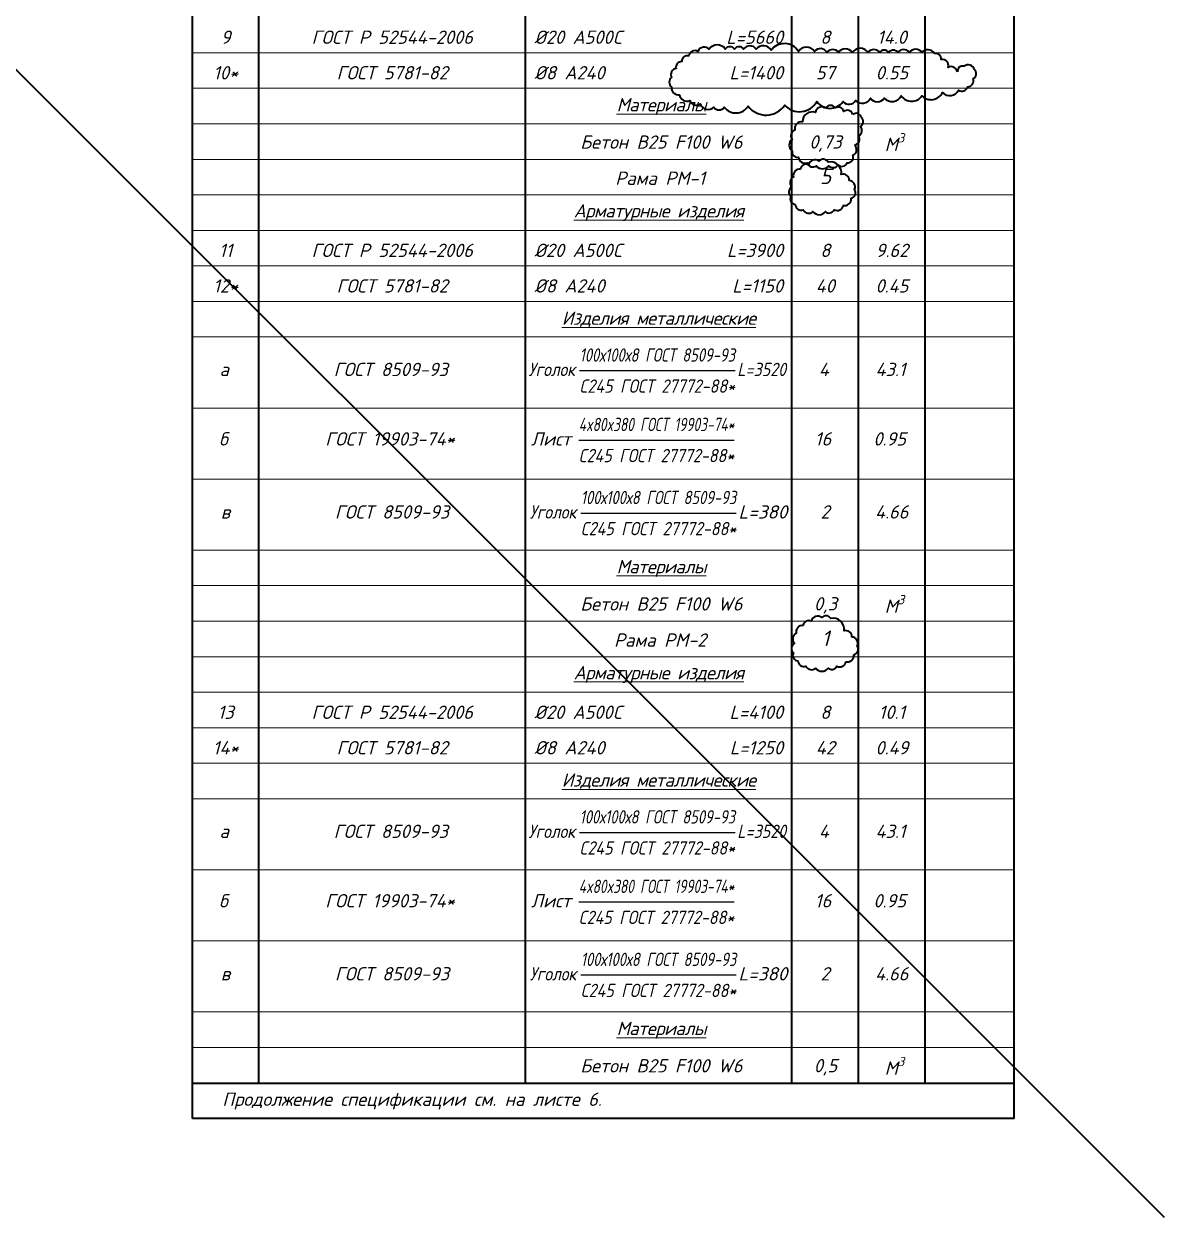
# Model space of a CAD drawing. Header units: millimetres. Extents: x -1807136 to 121189, y 23614 to 410608.
# Drawn here: x 95517 to 121189, y 71393 to 98263 of the extents above; entities that cross this region are included whole.
import ezdxf
from ezdxf.enums import TextEntityAlignment as Align

# ---------------------------------------------------------------- set-up
doc = ezdxf.new("R2010")
doc.units = ezdxf.units.MM
doc.layers.get('0').update_dxf_attribs({"lineweight": 5})
doc.layers.add('#Текст', color=7, linetype='Continuous')
doc.layers.add('k_ Рамка', color=252, linetype='Continuous', lineweight=40)
doc.layers.add('Штриховка', color=7, linetype='Continuous', lineweight=25)
doc.layers.add('NoPrint', color=18, linetype='Continuous', plot=False)
doc.styles.add('STEP PR', font='isocpeui.ttf')

# ---------------------------------------------------------------- blocks, each defined once
blk = doc.blocks.new('vcBlockST6-1-1')
at = {"color": 0, "linetype": 'ByBlock', "lineweight": -2, "style": 'STEP PR', "flags": 1}
for tag in ['CLASS', 'GOST', 'FILE', 'IDD']:
    blk.add_attdef(tag, text='', height=300, dxfattribs=at).set_placement((0, 0), align=Align.RIGHT)
at = {"color": 0, "linetype": 'ByBlock', "lineweight": -2, "style": 'STEP PR'}
for tag, p, p2 in [('ПОЗИЦИЯ', (0.75, -6), (14.25, -6)), ('ПРИМЕЧАНИЕ', (165.75, -6), (184.25, -6)), ('ОБОЗНАЧЕНИЕ', (15.75, -6), (74.25, -6)), ('КОЛИЧЕСТВО', (135.75, -6), (149.25, -6)), ('МАССА', (150.75, -6), (164.25, -6))]:
    blk.add_attdef(tag, text='', height=300, dxfattribs=at).set_placement(p, p2, align=Align.FIT)
blk.add_attdef('ДЛИНА', text='', height=300, dxfattribs=at).set_placement((133, -6), align=Align.RIGHT)
blk.add_attdef('НАИМЕНОВАНИЕ', (77, -6), '', height=300, dxfattribs=at)
blk = doc.blocks.new('vcBlockST6-2-1')
at = {"color": 0, "linetype": 'ByBlock', "lineweight": -2}
blk.add_line((87.5, -8), (122.5, -8), dxfattribs=at)
at = {"color": 0, "linetype": 'ByBlock', "lineweight": -2, "style": 'STEP PR', "flags": 1}
for tag in ['CLASS', 'GOST', 'FILE', 'IDD']:
    blk.add_attdef(tag, text='', height=300, dxfattribs=at).set_placement((0, 0), align=Align.RIGHT)
at = {"color": 0, "linetype": 'ByBlock', "lineweight": -2, "style": 'STEP PR'}
for tag, p, p2 in [('НАИМЕНОВАНИЕ', (87.5, -6), (122.5, -6)), ('ПОЗИЦИЯ', (0.75, -9.25), (14.25, -9.25)), ('ОБОЗНАЧЕНИЕ', (15.75, -9.25), (74.25, -9.25)), ('ПРОФИЛЬ', (76, -9.25), (86.5, -9.25)), ('ДЛИНА', (123, -9.25), (134, -9.25)), ('КОЛИЧЕСТВО', (135.75, -9.25), (149.25, -9.25)), ('МАССА', (150.75, -9.25), (164.25, -9.25)), ('ПРИМЕЧАНИЕ', (165.75, -9.25), (184.25, -9.25)), ('СТАЛЬ', (87.5, -13), (122.5, -13))]:
    blk.add_attdef(tag, text='', height=300, dxfattribs=at).set_placement(p, p2, align=Align.FIT)

msp = doc.modelspace()

# ---------------------------------------------------------------- linework, layer by layer
at = {"color": 8, "lineweight": 13}
for p, q in [((117810.2, 97612.1), (99310.2, 97612.1)), ((117810.2, 96812.1), (99310.2, 96812.1)), ((117810.2, 96012.1), (99310.2, 96012.1)), ((117810.2, 95212.1), (99310.2, 95212.1)), ((117810.2, 94412.1), (99310.2, 94412.1)), ((117810.2, 94412.1), (99310.2, 94412.1)), ((117810.2, 93612.1), (99310.2, 93612.1)), ((117810.2, 93612.1), (99310.2, 93612.1)), ((117810.2, 92812.1), (99310.2, 92812.1)), ((117810.2, 92012.1), (99310.2, 92012.1)), ((117810.2, 91212.1), (99310.2, 91212.1)), ((117810.2, 91212.1), (99310.2, 91212.1)), ((117810.2, 89612.1), (99310.2, 89612.1)), ((117810.2, 88012.1), (99310.2, 88012.1)), ((117810.2, 86412.1), (99310.2, 86412.1)), ((117810.2, 85612.1), (99310.2, 85612.1)), ((117810.2, 84812.1), (99310.2, 84812.1)), ((117810.2, 84012.1), (99310.2, 84012.1)), ((117810.2, 84012.1), (99310.2, 84012.1)), ((117810.2, 83212.1), (99310.2, 83212.1)), ((117810.2, 83212.1), (99310.2, 83212.1)), ((117810.2, 82412.1), (99310.2, 82412.1)), ((117810.2, 81612.1), (99310.2, 81612.1)), ((117810.2, 80812.1), (99310.2, 80812.1)), ((117810.2, 80812.1), (99310.2, 80812.1)), ((117810.2, 79212.1), (99310.2, 79212.1)), ((117810.2, 77612.1), (99310.2, 77612.1)), ((117810.2, 76012.1), (99310.2, 76012.1)), ((117810.2, 75212.1), (99310.2, 75212.1)), ((117810.2, 74412.1), (99310.2, 74412.1)), ((117810.2, 74412.1), (99310.2, 74412.1)), ((117810.2, 74412.1), (99310.2, 74412.1))]:
    msp.add_line(p, q, dxfattribs=at)
at = {"color": 1, "lineweight": 40}
msp.add_lwpolyline([(71708.6, 120847.2), (121189.4, 71392.7)], dxfattribs=at)
at = {"layer": 'k_ Рамка'}
for p, q in [((99310.2, 73612.1), (99310.2, 114412.1)), ((100810.2, 74412.1), (100810.2, 114412.1)), ((106810.2, 74412.1), (106810.2, 114412.1)), ((112810.2, 74412.1), (112810.2, 114412.1)), ((114310.2, 74412.1), (114310.2, 114412.1)), ((115810.2, 74412.1), (115810.2, 114412.1)), ((117810.2, 73612.1), (117810.2, 114412.1)), ((117810.2, 73612.1), (99310.2, 73612.1))]:
    msp.add_line(p, q, dxfattribs=at)
msp.add_lwpolyline([(99310.2, 74412.1), (117810.2, 74412.1)], dxfattribs=at)
at = {"layer": 'NoPrint', "color": 3, "lineweight": 40}
for points in [[(116533.4, 97181, 0.5205671), (116327.5, 97283.8, 0.5205671), (116327.5, 97283.8, 0.5205671), (116173.1, 97463.8, 0.5205671), (116173.1, 97463.8, 0.5205671), (116018.7, 97592.4, 0.5205671), (116018.7, 97592.4, 0.5205671), (115735.7, 97618.1, 0.5205671), (115735.7, 97618.1, 0.5205671), (115452.6, 97618.1, 0.5205671), (115452.6, 97618.1, 0.5205671), (115195.3, 97618.1, 0.5205671), (115195.3, 97618.1, 0.5205671), (114989.5, 97618.1, 0.5205671), (114989.5, 97618.1, 0.5205671), (114783.6, 97618.1, 0.5205671), (114783.6, 97618.1, 0.5205671), (114526.3, 97618.1, 0.5205671), (114526.3, 97618.1, 0.5205671), (114166.1, 97618.1, 0.5205671), (114166.1, 97618.1, 0.5205671), (113857.3, 97618.1, 0.5205671), (113857.3, 97618.1, 0.5205671), (113600, 97618.1, 0.5205671), (113600, 97618.1, 0.5205671), (113316.9, 97643.8, 0.5205671), (113316.9, 97643.8, 0.5205671), (112956.7, 97643.8, 0.5205671), (112956.7, 97643.8, 0.5205671), (112339.1, 97669.5, 0.5205671), (112339.1, 97669.5, 0.5205671), (112004.6, 97695.3, 0.5205671), (112004.6, 97695.3, 0.5205671), (111721.5, 97695.3, 0.5205671), (111721.5, 97695.3, 0.5205671), (111515.7, 97695.3, 0.5205671), (111515.7, 97695.3, 0.5205671), (111309.8, 97695.3, 0.5205671), (111309.8, 97695.3, 0.5205671), (110949.6, 97695.3, 0.5205671), (110949.6, 97695.3, 0.5205671), (110692.3, 97643.8, 0.5205671), (110692.3, 97643.8, 0.5205671), (110486.4, 97541, 0.5205671), (110486.4, 97541, 0.5205671), (110332, 97412.4, 0.5205671), (110332, 97412.4, 0.5205671), (110203.4, 97258.1, 0.5205671), (110203.4, 97258.1, 0.5205671), (110100.4, 97052.4, 0.5205671), (110100.4, 97052.4, 0.5205671), (110100.4, 96846.7, 0.5205671), (110100.4, 96846.7, 0.5205671), (110280.6, 96666.7, 0.5205671), (110280.6, 96666.7, 0.5205671), (110512.1, 96538.1, 0.5205671), (110512.1, 96538.1, 0.5205671), (110743.7, 96461, 0.5205671), (110743.7, 96461, 0.5205671), (111052.5, 96383.8, 0.5205671), (111052.5, 96383.8, 0.5205671), (111284.1, 96383.8, 0.5205671), (111284.1, 96383.8, 0.5205671), (111824.5, 96409.5, 0.5205671), (111824.5, 96409.5, 0.5205671), (112647.9, 96435.3, 0.5205671), (112647.9, 96435.3, 0.5205671), (113368.4, 96512.4, 0.5205671), (113368.4, 96512.4, 0.5205671), (113960.2, 96512.4, 0.5205671), (113960.2, 96512.4, 0.5205671), (114243.2, 96538.1, 0.5205671), (114243.2, 96538.1, 0.5205671), (114577.8, 96589.5, 0.5205671), (114577.8, 96589.5, 0.5205671), (114886.5, 96589.5, 0.5205671), (114886.5, 96589.5, 0.5205671), (115272.5, 96641, 0.5205671), (115272.5, 96641, 0.5205671), (115735.7, 96641, 0.5205671), (115735.7, 96641, 0.5205671), (116198.9, 96718.1, 0.5205671), (116198.9, 96718.1, 0.5205671), (116559.1, 96769.5, 0.5205671), (116559.1, 96769.5, 0.5205671), (116765, 96846.7, 0.5205671), (116765, 96846.7, 0.5205671), (116893.6, 97026.7, 0.5205671), (116893.6, 97026.7, 0.5205671), (116919.3, 97232.4, 0.5205671), (116919.3, 97232.4, 0.5205671), (116687.8, 97309.5, 0.5205671), (116687.8, 97309.5, 0.5205671)], [(114181.2, 96225.5, 0.5205671), (113970.9, 96288.6, 0.5205671), (113970.9, 96288.6, 0.5205671), (113781.5, 96372.7, 0.5205671), (113781.5, 96372.7, 0.5205671), (113571.1, 96372.7, 0.5205671), (113571.1, 96372.7, 0.5205671), (113339.7, 96267.6, 0.5205671), (113339.7, 96267.6, 0.5205671), (113045.2, 96057.3, 0.5205671), (113045.2, 96057.3, 0.5205671), (112876.9, 95868.1, 0.5205671), (112876.9, 95868.1, 0.5205671), (112813.7, 95657.9, 0.5205671), (112813.7, 95657.9, 0.5205671), (112813.7, 95405.6, 0.5205671), (112813.7, 95405.6, 0.5205671), (112961, 95258.4, 0.5205671), (112961, 95258.4, 0.5205671), (113150.4, 95132.3, 0.5205671), (113150.4, 95132.3, 0.5205671), (113360.7, 95069.2, 0.5205671), (113360.7, 95069.2, 0.5205671), (113634.2, 95069.2, 0.5205671), (113634.2, 95069.2, 0.5205671), (113844.6, 95090.2, 0.5205671), (113844.6, 95090.2, 0.5205671), (114055, 95132.3, 0.5205671), (114055, 95132.3, 0.5205671), (114181.2, 95300.4, 0.5205671), (114181.2, 95300.4, 0.5205671), (114223.3, 95531.7, 0.5205671), (114223.3, 95531.7, 0.5205671), (114307.5, 95742, 0.5205671), (114307.5, 95742, 0.5205671), (114349.6, 95952.2, 0.5205671), (114349.6, 95952.2, 0.5205671), (114370.6, 96162.4, 0.5205671), (114370.6, 96162.4, 0.5205671)], [(114101, 94733.4, 0.5205671), (113921.6, 94872.9, 0.5205671), (113921.6, 94872.9, 0.5205671), (113622.5, 95151.8, 0.5205671), (113622.5, 95151.8, 0.5205671), (113423.1, 95171.8, 0.5205671), (113423.1, 95171.8, 0.5205671), (113183.9, 95092.1, 0.5205671), (113183.9, 95092.1, 0.5205671), (113004.4, 94992.4, 0.5205671), (113004.4, 94992.4, 0.5205671), (112844.9, 94813.1, 0.5205671), (112844.9, 94813.1, 0.5205671), (112805.1, 94594, 0.5205671), (112805.1, 94594, 0.5205671), (112785.1, 94374.8, 0.5205671), (112785.1, 94374.8, 0.5205671), (112884.8, 94195.5, 0.5205671), (112884.8, 94195.5, 0.5205671), (113064.2, 94075.9, 0.5205671), (113064.2, 94075.9, 0.5205671), (113283.6, 94036.1, 0.5205671), (113283.6, 94036.1, 0.5205671), (113562.7, 94036.1, 0.5205671), (113562.7, 94036.1, 0.5205671), (113762.1, 94075.9, 0.5205671), (113762.1, 94075.9, 0.5205671), (113961.4, 94175.6, 0.5205671), (113961.4, 94175.6, 0.5205671), (114140.9, 94334.9, 0.5205671), (114140.9, 94334.9, 0.5205671), (114220.6, 94534.2, 0.5205671), (114220.6, 94534.2, 0.5205671)], [(114161.6, 84455.3, 0.5205671), (113982.1, 84594.8, 0.5205671), (113982.1, 84594.8, 0.5205671), (113683.1, 84873.7, 0.5205671), (113683.1, 84873.7, 0.5205671), (113483.7, 84893.7, 0.5205671), (113483.7, 84893.7, 0.5205671), (113244.4, 84814, 0.5205671), (113244.4, 84814, 0.5205671), (113065, 84714.3, 0.5205671), (113065, 84714.3, 0.5205671), (112905.5, 84535, 0.5205671), (112905.5, 84535, 0.5205671), (112865.6, 84315.9, 0.5205671), (112865.6, 84315.9, 0.5205671), (112845.7, 84096.7, 0.5205671), (112845.7, 84096.7, 0.5205671), (112945.4, 83917.4, 0.5205671), (112945.4, 83917.4, 0.5205671), (113124.8, 83797.8, 0.5205671), (113124.8, 83797.8, 0.5205671), (113344.1, 83758, 0.5205671), (113344.1, 83758, 0.5205671), (113623.3, 83758, 0.5205671), (113623.3, 83758, 0.5205671), (113822.6, 83797.8, 0.5205671), (113822.6, 83797.8, 0.5205671), (114022, 83897.5, 0.5205671), (114022, 83897.5, 0.5205671), (114201.4, 84056.8, 0.5205671), (114201.4, 84056.8, 0.5205671), (114281.2, 84256.1, 0.5205671), (114281.2, 84256.1, 0.5205671)]]:
    msp.add_lwpolyline(points, format="xyb", close=True, dxfattribs=at)

# ---------------------------------------------------------------- block references
at = {"layer": '#Текст'}
ref = msp.add_blockref('vcBlockST6-1-1', (99310.2, 98412.1), dxfattribs=dict(at, xscale=100, yscale=100))
ref.add_attrib('ПОЗИЦИЯ', '9', dxfattribs={"layer": '0', "color": 0, "linetype": 'ByBlock', "lineweight": -2, "height": 300, "style": 'STEP PR'}).set_placement((100060.2, 97812.1), align=Align.CENTER)
ref.add_attrib('ОБОЗНАЧЕНИЕ', 'ГОСТ Р 52544-2006', dxfattribs={"layer": '0', "color": 0, "linetype": 'ByBlock', "lineweight": -2, "height": 300, "style": 'STEP PR'}).set_placement((103810.2, 97812.1), align=Align.CENTER)
ref.add_attrib('НАИМЕНОВАНИЕ', '%%C20 A500C', (107010.2, 97812.1), dxfattribs={"layer": '0', "color": 0, "linetype": 'ByBlock', "lineweight": -2, "height": 300, "style": 'STEP PR'})
ref.add_attrib('ДЛИНА', 'L=5660', dxfattribs={"layer": '0', "color": 0, "linetype": 'ByBlock', "lineweight": -2, "height": 300, "style": 'STEP PR'}).set_placement((112610.2, 97812.1), align=Align.RIGHT)
ref.add_attrib('КОЛИЧЕСТВО', '8', dxfattribs={"layer": '0', "color": 0, "linetype": 'ByBlock', "lineweight": -2, "height": 300, "style": 'STEP PR'}).set_placement((113560.2, 97812.1), align=Align.CENTER)
ref.add_attrib('МАССА', '14.0', dxfattribs={"layer": '0', "color": 0, "linetype": 'ByBlock', "lineweight": -2, "height": 300, "style": 'STEP PR'}).set_placement((115060.2, 97812.1), align=Align.CENTER)
ref = msp.add_blockref('vcBlockST6-1-1', (99310.2, 97612.1), dxfattribs=dict(at, xscale=100, yscale=100))
ref.add_attrib('ПОЗИЦИЯ', '10*', dxfattribs={"layer": '0', "color": 0, "linetype": 'ByBlock', "lineweight": -2, "height": 300, "style": 'STEP PR'}).set_placement((100060.2, 97012.1), align=Align.CENTER)
ref.add_attrib('ОБОЗНАЧЕНИЕ', 'ГОСТ 5781-82', dxfattribs={"layer": '0', "color": 0, "linetype": 'ByBlock', "lineweight": -2, "height": 300, "style": 'STEP PR'}).set_placement((103810.2, 97012.1), align=Align.CENTER)
ref.add_attrib('НАИМЕНОВАНИЕ', '%%C8 A240', (107010.2, 97012.1), dxfattribs={"layer": '0', "color": 0, "linetype": 'ByBlock', "lineweight": -2, "height": 300, "style": 'STEP PR'})
ref.add_attrib('ДЛИНА', 'L=1400', dxfattribs={"layer": '0', "color": 0, "linetype": 'ByBlock', "lineweight": -2, "height": 300, "style": 'STEP PR'}).set_placement((112610.2, 97012.1), align=Align.RIGHT)
ref.add_attrib('КОЛИЧЕСТВО', '57', dxfattribs={"layer": '0', "color": 0, "linetype": 'ByBlock', "lineweight": -2, "height": 300, "style": 'STEP PR'}).set_placement((113560.2, 97012.1), align=Align.CENTER)
ref.add_attrib('МАССА', '0.55', dxfattribs={"layer": '0', "color": 0, "linetype": 'ByBlock', "lineweight": -2, "height": 300, "style": 'STEP PR'}).set_placement((115060.2, 97012.1), align=Align.CENTER)
ref = msp.add_blockref('vcBlockST6-1-1', (99310.2, 93612.1), dxfattribs=dict(at, xscale=100, yscale=100))
ref.add_attrib('ПОЗИЦИЯ', '11', dxfattribs={"layer": '0', "color": 0, "linetype": 'ByBlock', "lineweight": -2, "height": 300, "style": 'STEP PR'}).set_placement((100060.2, 93012.1), align=Align.CENTER)
ref.add_attrib('ОБОЗНАЧЕНИЕ', 'ГОСТ Р 52544-2006', dxfattribs={"layer": '0', "color": 0, "linetype": 'ByBlock', "lineweight": -2, "height": 300, "style": 'STEP PR'}).set_placement((103810.2, 93012.1), align=Align.CENTER)
ref.add_attrib('НАИМЕНОВАНИЕ', '%%C20 A500C', (107010.2, 93012.1), dxfattribs={"layer": '0', "color": 0, "linetype": 'ByBlock', "lineweight": -2, "height": 300, "style": 'STEP PR'})
ref.add_attrib('ДЛИНА', 'L=3900', dxfattribs={"layer": '0', "color": 0, "linetype": 'ByBlock', "lineweight": -2, "height": 300, "style": 'STEP PR'}).set_placement((112610.2, 93012.1), align=Align.RIGHT)
ref.add_attrib('КОЛИЧЕСТВО', '8', dxfattribs={"layer": '0', "color": 0, "linetype": 'ByBlock', "lineweight": -2, "height": 300, "style": 'STEP PR'}).set_placement((113560.2, 93012.1), align=Align.CENTER)
ref.add_attrib('МАССА', '9.62', dxfattribs={"layer": '0', "color": 0, "linetype": 'ByBlock', "lineweight": -2, "height": 300, "style": 'STEP PR'}).set_placement((115060.2, 93012.1), align=Align.CENTER)
ref = msp.add_blockref('vcBlockST6-1-1', (99310.2, 92812.1), dxfattribs=dict(at, xscale=100, yscale=100))
ref.add_attrib('ПОЗИЦИЯ', '12*', dxfattribs={"layer": '0', "color": 0, "linetype": 'ByBlock', "lineweight": -2, "height": 300, "style": 'STEP PR'}).set_placement((100060.2, 92212.1), align=Align.CENTER)
ref.add_attrib('ОБОЗНАЧЕНИЕ', 'ГОСТ 5781-82', dxfattribs={"layer": '0', "color": 0, "linetype": 'ByBlock', "lineweight": -2, "height": 300, "style": 'STEP PR'}).set_placement((103810.2, 92212.1), align=Align.CENTER)
ref.add_attrib('НАИМЕНОВАНИЕ', '%%C8 A240', (107010.2, 92212.1), dxfattribs={"layer": '0', "color": 0, "linetype": 'ByBlock', "lineweight": -2, "height": 300, "style": 'STEP PR'})
ref.add_attrib('ДЛИНА', 'L=1150', dxfattribs={"layer": '0', "color": 0, "linetype": 'ByBlock', "lineweight": -2, "height": 300, "style": 'STEP PR'}).set_placement((112610.2, 92212.1), align=Align.RIGHT)
ref.add_attrib('КОЛИЧЕСТВО', '40', dxfattribs={"layer": '0', "color": 0, "linetype": 'ByBlock', "lineweight": -2, "height": 300, "style": 'STEP PR'}).set_placement((113560.2, 92212.1), align=Align.CENTER)
ref.add_attrib('МАССА', '0.45', dxfattribs={"layer": '0', "color": 0, "linetype": 'ByBlock', "lineweight": -2, "height": 300, "style": 'STEP PR'}).set_placement((115060.2, 92212.1), align=Align.CENTER)
ref = msp.add_blockref('vcBlockST6-1-1', (99310.2, 83212.1), dxfattribs=dict(at, xscale=100, yscale=100))
ref.add_attrib('ПОЗИЦИЯ', '13', dxfattribs={"layer": '0', "color": 0, "linetype": 'ByBlock', "lineweight": -2, "height": 300, "style": 'STEP PR'}).set_placement((100060.2, 82612.1), align=Align.CENTER)
ref.add_attrib('ОБОЗНАЧЕНИЕ', 'ГОСТ Р 52544-2006', dxfattribs={"layer": '0', "color": 0, "linetype": 'ByBlock', "lineweight": -2, "height": 300, "style": 'STEP PR'}).set_placement((103810.2, 82612.1), align=Align.CENTER)
ref.add_attrib('НАИМЕНОВАНИЕ', '%%C20 A500C', (107010.2, 82612.1), dxfattribs={"layer": '0', "color": 0, "linetype": 'ByBlock', "lineweight": -2, "height": 300, "style": 'STEP PR'})
ref.add_attrib('ДЛИНА', 'L=4100', dxfattribs={"layer": '0', "color": 0, "linetype": 'ByBlock', "lineweight": -2, "height": 300, "style": 'STEP PR'}).set_placement((112610.2, 82612.1), align=Align.RIGHT)
ref.add_attrib('КОЛИЧЕСТВО', '8', dxfattribs={"layer": '0', "color": 0, "linetype": 'ByBlock', "lineweight": -2, "height": 300, "style": 'STEP PR'}).set_placement((113560.2, 82612.1), align=Align.CENTER)
ref.add_attrib('МАССА', '10.1', dxfattribs={"layer": '0', "color": 0, "linetype": 'ByBlock', "lineweight": -2, "height": 300, "style": 'STEP PR'}).set_placement((115060.2, 82612.1), align=Align.CENTER)
ref = msp.add_blockref('vcBlockST6-1-1', (99310.2, 82412.1), dxfattribs=dict(at, xscale=100, yscale=100))
ref.add_attrib('ПОЗИЦИЯ', '14*', dxfattribs={"layer": '0', "color": 0, "linetype": 'ByBlock', "lineweight": -2, "height": 300, "style": 'STEP PR'}).set_placement((100060.2, 81812.1), align=Align.CENTER)
ref.add_attrib('ОБОЗНАЧЕНИЕ', 'ГОСТ 5781-82', dxfattribs={"layer": '0', "color": 0, "linetype": 'ByBlock', "lineweight": -2, "height": 300, "style": 'STEP PR'}).set_placement((103810.2, 81812.1), align=Align.CENTER)
ref.add_attrib('НАИМЕНОВАНИЕ', '%%C8 A240', (107010.2, 81812.1), dxfattribs={"layer": '0', "color": 0, "linetype": 'ByBlock', "lineweight": -2, "height": 300, "style": 'STEP PR'})
ref.add_attrib('ДЛИНА', 'L=1250', dxfattribs={"layer": '0', "color": 0, "linetype": 'ByBlock', "lineweight": -2, "height": 300, "style": 'STEP PR'}).set_placement((112610.2, 81812.1), align=Align.RIGHT)
ref.add_attrib('КОЛИЧЕСТВО', '42', dxfattribs={"layer": '0', "color": 0, "linetype": 'ByBlock', "lineweight": -2, "height": 300, "style": 'STEP PR'}).set_placement((113560.2, 81812.1), align=Align.CENTER)
ref.add_attrib('МАССА', '0.49', dxfattribs={"layer": '0', "color": 0, "linetype": 'ByBlock', "lineweight": -2, "height": 300, "style": 'STEP PR'}).set_placement((115060.2, 81812.1), align=Align.CENTER)
at = {"layer": 'Штриховка'}
ref = msp.add_blockref('vcBlockST6-2-1', (99278.1, 91256.1), dxfattribs=dict(at, xscale=100, yscale=100))
ref.add_attrib('ПОЗИЦИЯ', 'a', dxfattribs={"layer": '0', "color": 0, "linetype": 'ByBlock', "lineweight": -2, "height": 300, "style": 'STEP PR'}).set_placement((100028.1, 90331.1), align=Align.CENTER)
ref.add_attrib('ОБОЗНАЧЕНИЕ', 'ГОСТ 8509-93', dxfattribs={"layer": '0', "color": 0, "linetype": 'ByBlock', "lineweight": -2, "height": 300, "style": 'STEP PR'}).set_placement((103778.1, 90331.1), align=Align.CENTER)
ref.add_attrib('ПРОФИЛЬ', 'Уголок', dxfattribs={"layer": '0', "color": 0, "linetype": 'ByBlock', "lineweight": -2, "height": 300, "style": 'STEP PR', "width": 0.773999}).set_placement((106878.1, 90331.1), (107928.1, 90331.1), align=Align.FIT)
ref.add_attrib('НАИМЕНОВАНИЕ', '100х100х8 ГОСТ 8509-93', dxfattribs={"layer": '0', "color": 0, "linetype": 'ByBlock', "lineweight": -2, "height": 300, "style": 'STEP PR', "width": 0.746124}).set_placement((108028.1, 90656.1), (111528.1, 90656.1), align=Align.FIT)
ref.add_attrib('СТАЛЬ', 'С245 ГОСТ 27772-88*', dxfattribs={"layer": '0', "color": 0, "linetype": 'ByBlock', "lineweight": -2, "height": 300, "style": 'STEP PR', "width": 0.832342}).set_placement((108028.1, 89956.1), (111528.1, 89956.1), align=Align.FIT)
ref.add_attrib('ДЛИНА', 'L=3520', dxfattribs={"layer": '0', "color": 0, "linetype": 'ByBlock', "lineweight": -2, "height": 300, "style": 'STEP PR', "width": 0.829904}).set_placement((111578.1, 90331.1), (112678.1, 90331.1), align=Align.FIT)
ref.add_attrib('КОЛИЧЕСТВО', '4', dxfattribs={"layer": '0', "color": 0, "linetype": 'ByBlock', "lineweight": -2, "height": 300, "style": 'STEP PR'}).set_placement((113528.1, 90331.1), align=Align.CENTER)
ref.add_attrib('МАССА', '43.1', dxfattribs={"layer": '0', "color": 0, "linetype": 'ByBlock', "lineweight": -2, "height": 300, "style": 'STEP PR'}).set_placement((115028.1, 90331.1), align=Align.CENTER)
ref = msp.add_blockref('vcBlockST6-2-1', (99259.9, 89692.1), dxfattribs=dict(at, xscale=100, yscale=100))
ref.add_attrib('ПОЗИЦИЯ', 'б', dxfattribs={"layer": '0', "color": 0, "linetype": 'ByBlock', "lineweight": -2, "height": 300, "style": 'STEP PR'}).set_placement((100009.9, 88767.1), align=Align.CENTER)
ref.add_attrib('ОБОЗНАЧЕНИЕ', 'ГОСТ 19903-74*', dxfattribs={"layer": '0', "color": 0, "linetype": 'ByBlock', "lineweight": -2, "height": 300, "style": 'STEP PR'}).set_placement((103759.9, 88767.1), align=Align.CENTER)
ref.add_attrib('ПРОФИЛЬ', 'Лист', dxfattribs={"layer": '0', "color": 0, "linetype": 'ByBlock', "lineweight": -2, "height": 300, "style": 'STEP PR'}).set_placement((107384.9, 88767.1), align=Align.CENTER)
ref.add_attrib('НАИМЕНОВАНИЕ', '4x80x380 ГОСТ 19903-74*', dxfattribs={"layer": '0', "color": 0, "linetype": 'ByBlock', "lineweight": -2, "height": 300, "style": 'STEP PR', "width": 0.693944}).set_placement((108009.9, 89092.1), (111509.9, 89092.1), align=Align.FIT)
ref.add_attrib('СТАЛЬ', 'С245 ГОСТ 27772-88*', dxfattribs={"layer": '0', "color": 0, "linetype": 'ByBlock', "lineweight": -2, "height": 300, "style": 'STEP PR', "width": 0.832342}).set_placement((108009.9, 88392.1), (111509.9, 88392.1), align=Align.FIT)
ref.add_attrib('КОЛИЧЕСТВО', '16', dxfattribs={"layer": '0', "color": 0, "linetype": 'ByBlock', "lineweight": -2, "height": 300, "style": 'STEP PR'}).set_placement((113509.9, 88767.1), align=Align.CENTER)
ref.add_attrib('МАССА', '0.95', dxfattribs={"layer": '0', "color": 0, "linetype": 'ByBlock', "lineweight": -2, "height": 300, "style": 'STEP PR'}).set_placement((115009.9, 88767.1), align=Align.CENTER)
ref = msp.add_blockref('vcBlockST6-2-1', (99305.4, 88047.4), dxfattribs=dict(at, xscale=100, yscale=100))
ref.add_attrib('ПОЗИЦИЯ', 'в', dxfattribs={"layer": '0', "color": 0, "linetype": 'ByBlock', "lineweight": -2, "height": 300, "style": 'STEP PR'}).set_placement((100055.4, 87122.4), align=Align.CENTER)
ref.add_attrib('ОБОЗНАЧЕНИЕ', 'ГОСТ 8509-93', dxfattribs={"layer": '0', "color": 0, "linetype": 'ByBlock', "lineweight": -2, "height": 300, "style": 'STEP PR'}).set_placement((103805.4, 87122.4), align=Align.CENTER)
ref.add_attrib('ПРОФИЛЬ', 'Уголок', dxfattribs={"layer": '0', "color": 0, "linetype": 'ByBlock', "lineweight": -2, "height": 300, "style": 'STEP PR', "width": 0.773999}).set_placement((106905.4, 87122.4), (107955.4, 87122.4), align=Align.FIT)
ref.add_attrib('НАИМЕНОВАНИЕ', '100х100х8 ГОСТ 8509-93', dxfattribs={"layer": '0', "color": 0, "linetype": 'ByBlock', "lineweight": -2, "height": 300, "style": 'STEP PR', "width": 0.746124}).set_placement((108055.4, 87447.4), (111555.4, 87447.4), align=Align.FIT)
ref.add_attrib('СТАЛЬ', 'С245 ГОСТ 27772-88*', dxfattribs={"layer": '0', "color": 0, "linetype": 'ByBlock', "lineweight": -2, "height": 300, "style": 'STEP PR', "width": 0.832342}).set_placement((108055.4, 86747.4), (111555.4, 86747.4), align=Align.FIT)
ref.add_attrib('ДЛИНА', 'L=380', dxfattribs={"layer": '0', "color": 0, "linetype": 'ByBlock', "lineweight": -2, "height": 300, "style": 'STEP PR', "width": 0.992821}).set_placement((111605.4, 87122.4), (112705.4, 87122.4), align=Align.FIT)
ref.add_attrib('КОЛИЧЕСТВО', '2', dxfattribs={"layer": '0', "color": 0, "linetype": 'ByBlock', "lineweight": -2, "height": 300, "style": 'STEP PR'}).set_placement((113555.4, 87122.4), align=Align.CENTER)
ref.add_attrib('МАССА', '4.66', dxfattribs={"layer": '0', "color": 0, "linetype": 'ByBlock', "lineweight": -2, "height": 300, "style": 'STEP PR'}).set_placement((115055.4, 87122.4), align=Align.CENTER)
ref = msp.add_blockref('vcBlockST6-2-1', (99278.1, 80856.1), dxfattribs=dict(at, xscale=100, yscale=100))
ref.add_attrib('ПОЗИЦИЯ', 'a', dxfattribs={"layer": '0', "color": 0, "linetype": 'ByBlock', "lineweight": -2, "height": 300, "style": 'STEP PR'}).set_placement((100028.1, 79931.1), align=Align.CENTER)
ref.add_attrib('ОБОЗНАЧЕНИЕ', 'ГОСТ 8509-93', dxfattribs={"layer": '0', "color": 0, "linetype": 'ByBlock', "lineweight": -2, "height": 300, "style": 'STEP PR'}).set_placement((103778.1, 79931.1), align=Align.CENTER)
ref.add_attrib('ПРОФИЛЬ', 'Уголок', dxfattribs={"layer": '0', "color": 0, "linetype": 'ByBlock', "lineweight": -2, "height": 300, "style": 'STEP PR', "width": 0.773999}).set_placement((106878.1, 79931.1), (107928.1, 79931.1), align=Align.FIT)
ref.add_attrib('НАИМЕНОВАНИЕ', '100х100х8 ГОСТ 8509-93', dxfattribs={"layer": '0', "color": 0, "linetype": 'ByBlock', "lineweight": -2, "height": 300, "style": 'STEP PR', "width": 0.746124}).set_placement((108028.1, 80256.1), (111528.1, 80256.1), align=Align.FIT)
ref.add_attrib('СТАЛЬ', 'С245 ГОСТ 27772-88*', dxfattribs={"layer": '0', "color": 0, "linetype": 'ByBlock', "lineweight": -2, "height": 300, "style": 'STEP PR', "width": 0.832342}).set_placement((108028.1, 79556.1), (111528.1, 79556.1), align=Align.FIT)
ref.add_attrib('ДЛИНА', 'L=3520', dxfattribs={"layer": '0', "color": 0, "linetype": 'ByBlock', "lineweight": -2, "height": 300, "style": 'STEP PR', "width": 0.829904}).set_placement((111578.1, 79931.1), (112678.1, 79931.1), align=Align.FIT)
ref.add_attrib('КОЛИЧЕСТВО', '4', dxfattribs={"layer": '0', "color": 0, "linetype": 'ByBlock', "lineweight": -2, "height": 300, "style": 'STEP PR'}).set_placement((113528.1, 79931.1), align=Align.CENTER)
ref.add_attrib('МАССА', '43.1', dxfattribs={"layer": '0', "color": 0, "linetype": 'ByBlock', "lineweight": -2, "height": 300, "style": 'STEP PR'}).set_placement((115028.1, 79931.1), align=Align.CENTER)
ref = msp.add_blockref('vcBlockST6-2-1', (99259.9, 79292.1), dxfattribs=dict(at, xscale=100, yscale=100))
ref.add_attrib('ПОЗИЦИЯ', 'б', dxfattribs={"layer": '0', "color": 0, "linetype": 'ByBlock', "lineweight": -2, "height": 300, "style": 'STEP PR'}).set_placement((100009.9, 78367.1), align=Align.CENTER)
ref.add_attrib('ОБОЗНАЧЕНИЕ', 'ГОСТ 19903-74*', dxfattribs={"layer": '0', "color": 0, "linetype": 'ByBlock', "lineweight": -2, "height": 300, "style": 'STEP PR'}).set_placement((103759.9, 78367.1), align=Align.CENTER)
ref.add_attrib('ПРОФИЛЬ', 'Лист', dxfattribs={"layer": '0', "color": 0, "linetype": 'ByBlock', "lineweight": -2, "height": 300, "style": 'STEP PR'}).set_placement((107384.9, 78367.1), align=Align.CENTER)
ref.add_attrib('НАИМЕНОВАНИЕ', '4x80x380 ГОСТ 19903-74*', dxfattribs={"layer": '0', "color": 0, "linetype": 'ByBlock', "lineweight": -2, "height": 300, "style": 'STEP PR', "width": 0.693944}).set_placement((108009.9, 78692.1), (111509.9, 78692.1), align=Align.FIT)
ref.add_attrib('СТАЛЬ', 'С245 ГОСТ 27772-88*', dxfattribs={"layer": '0', "color": 0, "linetype": 'ByBlock', "lineweight": -2, "height": 300, "style": 'STEP PR', "width": 0.832342}).set_placement((108009.9, 77992.1), (111509.9, 77992.1), align=Align.FIT)
ref.add_attrib('КОЛИЧЕСТВО', '16', dxfattribs={"layer": '0', "color": 0, "linetype": 'ByBlock', "lineweight": -2, "height": 300, "style": 'STEP PR'}).set_placement((113509.9, 78367.1), align=Align.CENTER)
ref.add_attrib('МАССА', '0.95', dxfattribs={"layer": '0', "color": 0, "linetype": 'ByBlock', "lineweight": -2, "height": 300, "style": 'STEP PR'}).set_placement((115009.9, 78367.1), align=Align.CENTER)
ref = msp.add_blockref('vcBlockST6-2-1', (99305.4, 77647.4), dxfattribs=dict(at, xscale=100, yscale=100))
ref.add_attrib('ПОЗИЦИЯ', 'в', dxfattribs={"layer": '0', "color": 0, "linetype": 'ByBlock', "lineweight": -2, "height": 300, "style": 'STEP PR'}).set_placement((100055.4, 76722.4), align=Align.CENTER)
ref.add_attrib('ОБОЗНАЧЕНИЕ', 'ГОСТ 8509-93', dxfattribs={"layer": '0', "color": 0, "linetype": 'ByBlock', "lineweight": -2, "height": 300, "style": 'STEP PR'}).set_placement((103805.4, 76722.4), align=Align.CENTER)
ref.add_attrib('ПРОФИЛЬ', 'Уголок', dxfattribs={"layer": '0', "color": 0, "linetype": 'ByBlock', "lineweight": -2, "height": 300, "style": 'STEP PR', "width": 0.773999}).set_placement((106905.4, 76722.4), (107955.4, 76722.4), align=Align.FIT)
ref.add_attrib('НАИМЕНОВАНИЕ', '100х100х8 ГОСТ 8509-93', dxfattribs={"layer": '0', "color": 0, "linetype": 'ByBlock', "lineweight": -2, "height": 300, "style": 'STEP PR', "width": 0.746124}).set_placement((108055.4, 77047.4), (111555.4, 77047.4), align=Align.FIT)
ref.add_attrib('СТАЛЬ', 'С245 ГОСТ 27772-88*', dxfattribs={"layer": '0', "color": 0, "linetype": 'ByBlock', "lineweight": -2, "height": 300, "style": 'STEP PR', "width": 0.832342}).set_placement((108055.4, 76347.4), (111555.4, 76347.4), align=Align.FIT)
ref.add_attrib('ДЛИНА', 'L=380', dxfattribs={"layer": '0', "color": 0, "linetype": 'ByBlock', "lineweight": -2, "height": 300, "style": 'STEP PR', "width": 0.992821}).set_placement((111605.4, 76722.4), (112705.4, 76722.4), align=Align.FIT)
ref.add_attrib('КОЛИЧЕСТВО', '2', dxfattribs={"layer": '0', "color": 0, "linetype": 'ByBlock', "lineweight": -2, "height": 300, "style": 'STEP PR'}).set_placement((113555.4, 76722.4), align=Align.CENTER)
ref.add_attrib('МАССА', '4.66', dxfattribs={"layer": '0', "color": 0, "linetype": 'ByBlock', "lineweight": -2, "height": 300, "style": 'STEP PR'}).set_placement((115055.4, 76722.4), align=Align.CENTER)

# ---------------------------------------------------------------- texts
at = {"style": 'STEP PR'}
for s, height, p in [('0,73', 300, (113565.3, 95454)), ('5', 350, (113565.3, 94654)), ('0,3', 300, (113565.3, 85054)), ('1', 350, (113565.3, 84254)), ('0,5', 300, (113565.3, 74654))]:
    msp.add_text(s, height=height, dxfattribs=at).set_placement(p, align=Align.CENTER)
at = {"char_height": 300, "attachment_point": 5, "style": 'STEP PR'}
for s, insert, width in [('{\\T0.95;\\LМатериалы}', (109869.1, 96400.7), 6000), ('Бетон В25 F100 W6 ', (109869.1, 95600.7), 6000), ('\\A1;М{\\H0.7x;\\S3^ ;}', (115119.1, 95600.7), 1500), ('{\\fISOCPEUR|b1|i1|c204|p34;Рама РМ-1}', (109843.1, 94787), 6000), ('{\\T0.95;\\LАрматурные изделия}', (109810.2, 94012.1), 6000), ('{\\T0.95;\\LИзделия металлические}', (109810.2, 91612.1), 6000), ('{\\T0.95;\\LМатериалы}', (109869.1, 86000.7), 6000), ('Бетон В25 F100 W6 ', (109869.1, 85200.7), 6000), ('\\A1;М{\\H0.7x;\\S3^ ;}', (115119.1, 85200.7), 1500), ('{\\fISOCPEUR|b1|i1|c204|p34;Рама РМ-2}', (109843.1, 84387), 6000), ('{\\T0.95;\\LАрматурные изделия}', (109810.2, 83612.1), 6000), ('{\\T0.95;\\LИзделия металлические}', (109810.2, 81212.1), 6000), ('{\\T0.95;\\LМатериалы}', (109869.1, 75600.7), 6000), ('\\A1;М{\\H0.7x;\\S3^ ;}', (115119.1, 74800.7), 1500), ('Бетон В25 F100 W6 ', (109869.1, 74800.7), 6000), ('Продолжение спецификации см. на листе 6. ', (104255.7, 74006.5), 9191.057)]:
    msp.add_mtext(s, dxfattribs=dict(at, insert=insert, width=width))

doc.saveas('drawing.dxf')
